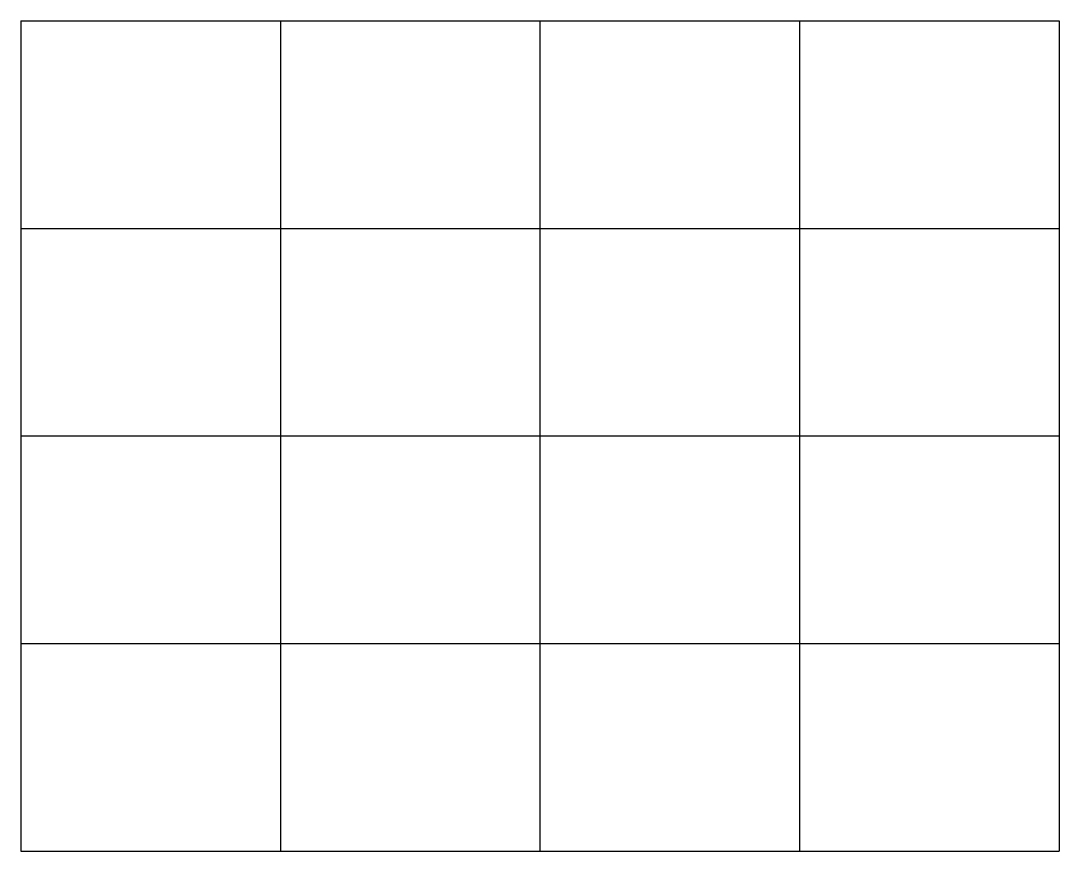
# Model space of a CAD drawing. Extents: x -94 to 6, y 62 to 142.
import ezdxf

# ---------------------------------------------------------------- set-up
doc = ezdxf.new("R2010")
doc.units = 0
doc.header["$MEASUREMENT"] = 0

msp = doc.modelspace()

# ---------------------------------------------------------------- linework, layer by layer
for p, q in [((-93.75, 142.43), (6.25, 142.43)), ((-93.75, 142.43), (-93.75, 62.43)), ((-68.75, 142.43), (-68.75, 62.43)), ((-43.75, 142.43), (-43.75, 62.43)), ((-18.75, 142.43), (-18.75, 62.43)), ((6.25, 142.43), (6.25, 62.43)), ((-93.75, 122.43), (6.25, 122.43)), ((-93.75, 102.43), (6.25, 102.43)), ((-93.75, 82.43), (6.25, 82.43)), ((-93.75, 62.43), (6.25, 62.43))]:
    msp.add_line(p, q)

doc.saveas('drawing.dxf')
